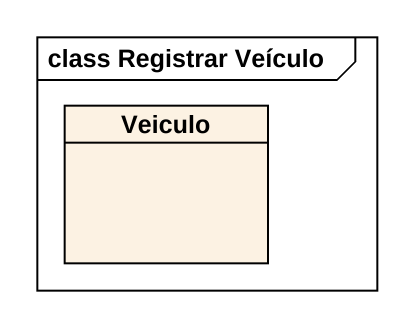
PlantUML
@startuml
mainframe class Registrar Veículo
hide circle
hide empty members
class Veiculo
@enduml
